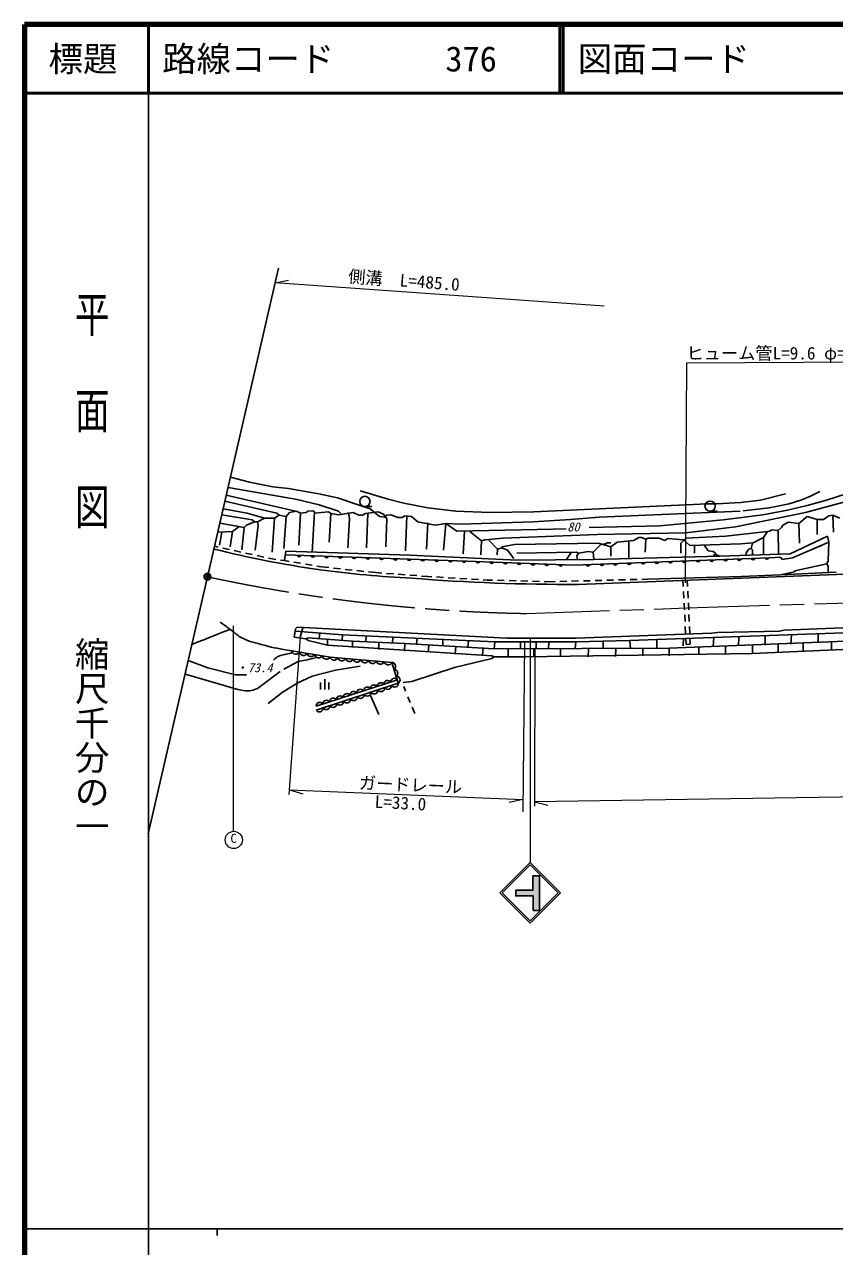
# Model space of a CAD drawing. Units: millimetres, scale not verified. Extents: x 40000 to 680000, y 20000 to 380000.
# Drawn here: x 40000 to 157676, y 202409 to 380000 of the extents above; entities that cross this region are included whole.
import ezdxf
from ezdxf.enums import TextEntityAlignment as Align

# ---------------------------------------------------------------- set-up
doc = ezdxf.new("R2010")
doc.units = ezdxf.units.MM
doc.header["$LTSCALE"] = 1000
doc.header["$PDMODE"] = 32
doc.header["$PDSIZE"] = 500
doc.linetypes.add('CHAIN', pattern=[18.5, 12, -1.5, 3.5, -1.5])
for name, color, linetype, lineweight in [('M-BGD', 7, 'Continuous', 25), ('M-BMK', 2, 'CHAIN', 13), ('M-BMK-SRVR', 3, 'Continuous', 25), ('M-STR-HTXT', 7, 'Continuous', 13), ('M-STR-STRC', 7, 'Continuous', 25), ('M-TTL', 2, 'Continuous', 140), ('M-TTL-BAND', 7, 'Continuous', 25), ('M-TTL-LINE', 7, 'Continuous', 50)]:
    doc.layers.add(name, color=color, linetype=linetype, lineweight=lineweight)
doc.layers.add('M-OTRS', color=6, linetype='Continuous')
doc.layers.add('M-TTL-TXT', color=7, linetype='Continuous')
doc.styles.add('@ＭＳ ゴシック', font='')
doc.styles.add('ＭＳ ゴシック', font='')
doc.styles.get('@ＭＳ ゴシック').set_extended_font_data('@MS Gothic')
doc.styles.get('ＭＳ ゴシック').set_extended_font_data('MS Gothic')

msp = doc.modelspace()

# ---------------------------------------------------------------- hatches: boundary and pattern name
at = {"layer": 'M-STR-STRC'}
msp.add_hatch(color=256, dxfattribs=at).paths.add_polyline_path([(113865, 256296), (113865, 254192), (111367, 254192), (111367, 253368), (113901, 253368), (113901, 251246), (114815, 251246), (114815, 256296)])

# ---------------------------------------------------------------- linework, layer by layer
at = {"layer": 'M-BGD'}
for p, q in [((69570, 312711), (79359, 311037)), ((69918, 314221), (72670, 313493)), ((72670, 313493), (76057, 312815)), ((76057, 312815), (78343, 312561)), ((78343, 312561), (82746, 311799)), ((69315, 311603), (79359, 309259)), ((79359, 311037), (82830, 310191)), ((82746, 311799), (85455, 311207)), ((85455, 311207), (88757, 310106)), ((88757, 312223), (92821, 311037)), ((92821, 311037), (95107, 310445)), ((144044, 310529), (146923, 310868)), ((146923, 310868), (150564, 311799)), ((152765, 310868), (151072, 310360)), ((154204, 311461), (152765, 310868)), ((153696, 310106), (156490, 310868)), ((155559, 312138), (154204, 311461)), ((156490, 310868), (159369, 311799)), ((68857, 309613), (72332, 309005)), ((69118, 310744), (76650, 309005)), ((78512, 309090), (78004, 308497)), ((79528, 309259), (78512, 309090)), ((80121, 309005), (79528, 309259)), ((80968, 309090), (80121, 309005)), ((81137, 309259), (80968, 309090)), ((81899, 309344), (81137, 309259)), ((81814, 303248), (82153, 309175)), ((82153, 309175), (81899, 309344)), ((82153, 309005), (84185, 309175)), ((82830, 310191), (85624, 309259)), ((84185, 309175), (84524, 308921)), ((85624, 309259), (85963, 308921)), ((85624, 308751), (87741, 309090)), ((87064, 309090), (87233, 308159)), ((87741, 309090), (88588, 308667)), ((88757, 310106), (90196, 309598)), ((89519, 308921), (91382, 309175)), ((90196, 309598), (91551, 308497)), ((91382, 309175), (92144, 308836)), ((95107, 310445), (98578, 309767)), ((98578, 309767), (102642, 309259)), ((102642, 309259), (107638, 309090)), ((107638, 309090), (113988, 309175)), ((113988, 309175), (139218, 310360)), ((123470, 308413), (143960, 309259)), ((139218, 310360), (140573, 310360)), ((139607, 309248), (140607, 309248)), ((140573, 310360), (144044, 310529)), ((143282, 306973), (153442, 309090)), ((148193, 309767), (144383, 309344)), ((147262, 308751), (150818, 309429)), ((151072, 310360), (148193, 309767)), ((150818, 309429), (153696, 310106)), ((153442, 309090), (159369, 310699)), ((68381, 307545), (71908, 306889)), ((68654, 308729), (73094, 307989)), ((73432, 307735), (72247, 307227)), ((72332, 309005), (74872, 308243)), ((73094, 307989), (73432, 307735)), ((73856, 307735), (73432, 307735)), ((74872, 308243), (73856, 307735)), ((73856, 307735), (73940, 307227)), ((74872, 308243), (76311, 308243)), ((76311, 308243), (75972, 303333)), ((76311, 308243), (76988, 308667)), ((76650, 309005), (76988, 308667)), ((76988, 308667), (78004, 308497)), ((78004, 308497), (77666, 303841)), ((80121, 309005), (79867, 304349)), ((84524, 308921), (84270, 304772)), ((84524, 308921), (85624, 308751)), ((87233, 308159), (86979, 303925)), ((88588, 308667), (89096, 308667)), ((89096, 308667), (89519, 308921)), ((89858, 308921), (89688, 303925)), ((91551, 308497), (92313, 308413)), ((92144, 308836), (92652, 308159)), ((92313, 308413), (92482, 308497)), ((92482, 308497), (92567, 308667)), ((92652, 308159), (92482, 304095)), ((92567, 308667), (93244, 308751)), ((93244, 308751), (94260, 308328)), ((94260, 308328), (94853, 308328)), ((94853, 308328), (95276, 308582)), ((95276, 308582), (96208, 308497)), ((95530, 308582), (95361, 303502)), ((96208, 308497), (97139, 307735)), ((97139, 307735), (97393, 307651)), ((97393, 307651), (99679, 307227)), ((98578, 307566), (98409, 303756)), ((99679, 307227), (101203, 307481)), ((100864, 303587), (101203, 307481)), ((101203, 307481), (103404, 307397)), ((101203, 307481), (102812, 306381)), ((103404, 307397), (113903, 307735)), ((113903, 307735), (119322, 308074)), ((119322, 308074), (123470, 308413)), ((132276, 307143), (141504, 307989)), ((141504, 307989), (147262, 308751)), ((150987, 307651), (150140, 307227)), ((152511, 307481), (150987, 307651)), ((152511, 307481), (153696, 308497)), ((152511, 307481), (152596, 304603)), ((153696, 308497), (155136, 308074)), ((155136, 308074), (156067, 308074)), ((155136, 308074), (155136, 305873)), ((156067, 308074), (156829, 308582)), ((156829, 308582), (157422, 308667)), ((157422, 308667), (157506, 306211)), ((157422, 308667), (158438, 308243)), ((70215, 306296), (68075, 306214)), ((68681, 306237), (68352, 304349)), ((70215, 306296), (69876, 304095)), ((71146, 306973), (70215, 306296)), ((71908, 306889), (71570, 303671)), ((72247, 307227), (71908, 306889)), ((73940, 307227), (73517, 303587)), ((102812, 306381), (116782, 306635)), ((103912, 306296), (103743, 303079)), ((104674, 306296), (106368, 304941)), ((109500, 305365), (123216, 305873)), ((116782, 306635), (118708, 306728)), ((122031, 306889), (132276, 307143)), ((123216, 305873), (136086, 306127)), ((136086, 306127), (143282, 306973)), ((141843, 305619), (136086, 305365)), ((147939, 306296), (141843, 305619)), ((147939, 306296), (147346, 305449)), ((148278, 306381), (147939, 306296)), ((148532, 306550), (148278, 306381)), ((149463, 306465), (148532, 306550)), ((149971, 306889), (149463, 306465)), ((149463, 306465), (149538, 303022)), ((150140, 307227), (149971, 306889)), ((151241, 303079), (156660, 305619)), ((156660, 305619), (156829, 304772)), ((67605, 304174), (68119, 304062)), ((68803, 303912), (69780, 303699)), ((106368, 304941), (106283, 302909)), ((106368, 304941), (106876, 305111)), ((106876, 305111), (109500, 305365)), ((107384, 305111), (108738, 303756)), ((108738, 303756), (108654, 302909)), ((108738, 303756), (109331, 303925)), ((111194, 304433), (109331, 304095)), ((109331, 304095), (109331, 303925)), ((109331, 303925), (110178, 303587)), ((123386, 304603), (111194, 304433)), ((123724, 304433), (122624, 303333)), ((125164, 304095), (123386, 304603)), ((124402, 304518), (123724, 304433)), ((124656, 304687), (124402, 304518)), ((125164, 304687), (124656, 304687)), ((126095, 304772), (125164, 304095)), ((125164, 304095), (125164, 302740)), ((128466, 305026), (126095, 304772)), ((127788, 304857), (127788, 302401)), ((129228, 305449), (128466, 305026)), ((129651, 305449), (129228, 305449)), ((130244, 305195), (129651, 305449)), ((130244, 305195), (130159, 303333)), ((130244, 305195), (130582, 305365)), ((130582, 305365), (132191, 305365)), ((132191, 305365), (133038, 305026)), ((133038, 305026), (133461, 305280)), ((133461, 305280), (135747, 305111)), ((136086, 305365), (135324, 304603)), ((135324, 304603), (135324, 303163)), ((135747, 305111), (136678, 304264)), ((136678, 304264), (144044, 304518)), ((137356, 304264), (137356, 303163)), ((138795, 304264), (139303, 303502)), ((145230, 304603), (144044, 304518)), ((145230, 303756), (144891, 303333)), ((145399, 304687), (145230, 304603)), ((145568, 303841), (145230, 303756)), ((145738, 304603), (145399, 304687)), ((145738, 304603), (145568, 303841)), ((145568, 303841), (145738, 303671)), ((147346, 305449), (145738, 304603)), ((147346, 305449), (147346, 302909)), ((156829, 304772), (151580, 302486)), ((155644, 304349), (155644, 304095)), ((156829, 304772), (156744, 302063)), ((70464, 303549), (71441, 303336)), ((72125, 303186), (73102, 302973)), ((73786, 302824), (74762, 302610)), ((75446, 302461), (75960, 302348)), ((75960, 302348), (76515, 302269)), ((77208, 302170), (77762, 302091)), ((77762, 302091), (77975, 303450)), ((77762, 302091), (78436, 301977)), ((110178, 303587), (111109, 302401)), ((120168, 303333), (111532, 303163)), ((118729, 302232), (119406, 303248)), ((120507, 303163), (120168, 303333)), ((120507, 303163), (120253, 302825)), ((120253, 302825), (120329, 302214)), ((121862, 303417), (120507, 303163)), ((122624, 303333), (121862, 303417)), ((122624, 303333), (122708, 302232)), ((139303, 303502), (140065, 303417)), ((140065, 303417), (140404, 303163)), ((140065, 302825), (140404, 302994)), ((140404, 303163), (140404, 302994)), ((140404, 302994), (140996, 302740)), ((140996, 302740), (151241, 303079)), ((144891, 303333), (144806, 302994)), ((145738, 303671), (145738, 302909)), ((149802, 302571), (148193, 302486)), ((150056, 302232), (149802, 302571)), ((151580, 302486), (150056, 302232)), ((156744, 302063), (156575, 301639)), ((79127, 301860), (80113, 301694)), ((80803, 301577), (81789, 301410)), ((82479, 301293), (83153, 301180)), ((83153, 301180), (84206, 301067)), ((84902, 300992), (85896, 300886)), ((86592, 300811), (87586, 300705)), ((88282, 300631), (89277, 300524)), ((89973, 300450), (91025, 300337)), ((91025, 300337), (91912, 300272)), ((92610, 300221), (93607, 300148)), ((120430, 298633), (167582, 300454)), ((151834, 300454), (149802, 300031)), ((151918, 300623), (151834, 300454)), ((156575, 301639), (151918, 300623)), ((156575, 301639), (156744, 301301)), ((156744, 301301), (156744, 300341)), ((94305, 300097), (95302, 300024)), ((96001, 299973), (96998, 299900)), ((97696, 299849), (98582, 299784)), ((98582, 299784), (99161, 299749)), ((99860, 299708), (100858, 299648)), ((101557, 299606), (102555, 299546)), ((103254, 299504), (104252, 299444)), ((104951, 299403), (105949, 299343)), ((106648, 299301), (107227, 299266)), ((107227, 299266), (108007, 299245)), ((108707, 299226), (109707, 299199)), ((110406, 299180), (111406, 299153)), ((112106, 299134), (113105, 299107)), ((113805, 299088), (114805, 299061)), ((115504, 299042), (116285, 299021)), ((116285, 299021), (117089, 299041)), ((117789, 299059), (118789, 299085)), ((119488, 299103), (120488, 299128)), ((121188, 299146), (122188, 299172)), ((122887, 299190), (123887, 299215)), ((124587, 299233), (125586, 299259)), ((126286, 299277), (127286, 299303)), ((127986, 299321), (128985, 299346)), ((129685, 299364), (130490, 299385)), ((135691, 298308), (135643, 299221)), ((136287, 299245), (136329, 298330)), ((135780, 296611), (135728, 297609)), ((136361, 297630), (136407, 296632)), ((135869, 294913), (135817, 295912)), ((136440, 295932), (136486, 294933)), ((135958, 293215), (135906, 294214)), ((136518, 294234), (136564, 293235)), ((79359, 292157), (79190, 290971)), ((79613, 292411), (79359, 292157)), ((86217, 291310), (79359, 291818)), ((110093, 290802), (79613, 292411)), ((80460, 292326), (80036, 290971)), ((82915, 291564), (82830, 290802)), ((86217, 291310), (86132, 290548)), ((108315, 290294), (86217, 291310)), ((139781, 291550), (120084, 290802)), ((189680, 292665), (131852, 290633)), ((136047, 291518), (135995, 292516)), ((136596, 292536), (136642, 291537)), ((140658, 291649), (139781, 291550)), ((149717, 291818), (140658, 291649)), ((150310, 291987), (149717, 291818)), ((158861, 292326), (150310, 291987)), ((151410, 291310), (151326, 289955)), ((155305, 291479), (155305, 290125)), ((79190, 290971), (80883, 290717)), ((81222, 290887), (80883, 290717)), ((80883, 290717), (81222, 290463)), ((87656, 290379), (81222, 290887)), ((81222, 290463), (84016, 289786)), ((84016, 290633), (84016, 289786)), ((84016, 289786), (107892, 288262)), ((95276, 290040), (87656, 290379)), ((87656, 290379), (87656, 289447)), ((89688, 291141), (89519, 290294)), ((91466, 290209), (91466, 289193)), ((93583, 290971), (93414, 290040)), ((95276, 290040), (95192, 288939)), ((108230, 289278), (95276, 290040)), ((97054, 290802), (96970, 289955)), ((98748, 289786), (98663, 288770)), ((100780, 290633), (100780, 289701)), ((102642, 289617), (102558, 288516)), ((104505, 290379), (104420, 289532)), ((108315, 290294), (108230, 289278)), ((120084, 290294), (108315, 290294)), ((120084, 290802), (110093, 290802)), ((112040, 290209), (112040, 289363)), ((114326, 290209), (114326, 289363)), ((116189, 290209), (116104, 289363)), ((120084, 290294), (119999, 289278)), ((127958, 290463), (120084, 290294)), ((124063, 290379), (124063, 289278)), ((131852, 290633), (127958, 290463)), ((127958, 290463), (128042, 289278)), ((131852, 290633), (131852, 289363)), ((178334, 291141), (133630, 289363)), ((135747, 290802), (135662, 289701)), ((136132, 289906), (136084, 290819)), ((136717, 289922), (136132, 289906)), ((136675, 290838), (136717, 289922)), ((137948, 289532), (137948, 288431)), ((140150, 290971), (140065, 289617)), ((141843, 289617), (141843, 288516)), ((143790, 290971), (143706, 289701)), ((145738, 289786), (145738, 288601)), ((147600, 291141), (147600, 289786)), ((149463, 289871), (149463, 288770)), ((153104, 290040), (153104, 288939)), ((157252, 290209), (157252, 289109)), ((102473, 286569), (107892, 287839)), ((106622, 289447), (106537, 288347)), ((107892, 288262), (108230, 288093)), ((107892, 287839), (108230, 288093)), ((133630, 289363), (108230, 289278)), ((108230, 288093), (112633, 288093)), ((110262, 289363), (110262, 288177)), ((112633, 288093), (145738, 288601)), ((114326, 289363), (113988, 289193)), ((113988, 289193), (113988, 288262)), ((113988, 288262), (114157, 288177)), ((117882, 289278), (117882, 288093)), ((121946, 289278), (121862, 288093)), ((125926, 289278), (125841, 288177)), ((129820, 289278), (129820, 288262)), ((133630, 289363), (133630, 288262)), ((145738, 288601), (161062, 289278)), ((63783, 287572), (66659, 286484)), ((66659, 286484), (70638, 285468)), ((77158, 285976), (73856, 283521)), ((79782, 287415), (77666, 286315)), ((81052, 287669), (79782, 287415)), ((85201, 286145), (81814, 285299)), ((88757, 286738), (85201, 286145)), ((96292, 284537), (102473, 286569)), ((63526, 285553), (63318, 285553)), ((70977, 283351), (63526, 285553)), ((70638, 285468), (72247, 285468)), ((79613, 284283), (77412, 282928)), ((81814, 285299), (79613, 284283)), ((94188, 284740), (82357, 280913)), ((83010, 283338), (83010, 284388)), ((83610, 283338), (83610, 284838)), ((84210, 283338), (84210, 284388)), ((95022, 284367), (96292, 284537)), ((72078, 283182), (70977, 283351)), ((72755, 283182), (72078, 283182)), ((73178, 283267), (72755, 283182)), ((73856, 283521), (73178, 283267)), ((77412, 282928), (75380, 281319)), ((90281, 282505), (91466, 279711)), ((95107, 283775), (95361, 283097)), ((95675, 282298), (96039, 281457)), ((96310, 280812), (96716, 279880))]:
    msp.add_line(p, q, dxfattribs=at)
at = {"layer": 'M-BGD', "lineweight": 13}
msp.add_line((70308, 292588), (70308, 262744), dxfattribs=at)
at = {"layer": 'M-BGD'}
for points in [[(77891, 302915), (104276, 302021), (119810, 301416), (148193, 302486)], [(77975, 303450), (95988, 302860), (111549, 302149), (122708, 302232), (140996, 302740)], [(130490, 299385), (144159, 299771), (149802, 300031), (157931, 300394)], [(78835, 288984), (84399, 288071), (93351, 287279)], [(82394, 280345), (94310, 284272), (93351, 287279)]]:
    msp.add_lwpolyline(points, dxfattribs=at)
msp.add_circle((139606, 309998), 750, dxfattribs=at)
at = {"layer": 'M-BGD', "lineweight": 13}
msp.add_circle((70407, 261499), 1249, dxfattribs=at)
at = {"layer": 'M-BGD'}
for centre, radius, start, end in [((103689, 448248), 148939, 255.94237, 261.99031), ((79892, 302903), 256, 190.74048, 345.37971), ((81891, 302836), 256, 190.74048, 345.37971), ((83890, 302768), 256, 190.74048, 345.37971), ((85888, 302700), 256, 190.74048, 345.37971), ((87887, 302633), 256, 190.74048, 345.37971), ((89886, 302565), 256, 190.74048, 345.37971), ((91885, 302497), 256, 190.74048, 345.37971), ((93884, 302429), 256, 190.74048, 345.37971), ((95883, 302362), 256, 190.74048, 345.37971), ((97882, 302294), 256, 190.74048, 345.37971), ((99880, 302226), 256, 190.74048, 345.37971), ((101879, 302159), 256, 190.74048, 345.37971), ((103878, 302091), 256, 190.74048, 345.37971), ((105877, 302015), 256, 190.44795, 345.08718), ((133852, 302001), 256, 194.84016, 349.4794), ((135851, 302077), 256, 194.84016, 349.4794), ((137849, 302152), 256, 194.84016, 349.4794), ((139848, 302228), 256, 194.84016, 349.4794), ((141846, 302303), 256, 194.84016, 349.4794), ((143845, 302378), 256, 194.84016, 349.4794), ((145844, 302454), 256, 194.84016, 349.4794), ((147842, 302529), 256, 194.84016, 349.4794), ((103498, 452170), 152798, 262.26615, 267.27452), ((107875, 301937), 256, 190.44795, 345.08718), ((109874, 301859), 256, 190.44795, 345.08718), ((111872, 301781), 256, 190.44795, 345.08718), ((113871, 301703), 256, 190.44795, 345.08718), ((115869, 301626), 256, 190.44795, 345.08718), ((117868, 301548), 256, 190.44795, 345.08718), ((121861, 301549), 256, 194.84016, 349.4794), ((123859, 301625), 256, 194.84016, 349.4794), ((125858, 301700), 256, 194.84016, 349.4794), ((127856, 301775), 256, 194.84016, 349.4794), ((129855, 301851), 256, 194.84016, 349.4794), ((131853, 301926), 256, 194.84016, 349.4794), ((118994, 582112), 283483, 265.39453, 270.29007), ((79423, 289087), 597, 189.98234, 331.38624), ((80536, 288905), 597, 189.98234, 331.38624), ((81649, 288722), 597, 189.98234, 331.38624), ((82762, 288539), 597, 189.98234, 331.38624), ((83875, 288357), 597, 189.98234, 331.38624), ((84976, 288215), 594, 194.03161, 335.86409), ((86095, 288116), 594, 194.03161, 335.86409), ((87214, 288017), 594, 194.03161, 335.86409), ((88333, 287918), 594, 194.03161, 335.86409), ((89452, 287819), 594, 194.03161, 335.86409), ((90571, 287720), 594, 194.03161, 335.86409), ((91690, 287621), 594, 194.03161, 335.86409), ((92808, 287522), 594, 194.03161, 335.86409), ((93372, 286734), 546, 303.20797, 92.18427), ((93691, 285731), 546, 303.20797, 92.18427), ((91764, 283814), 536, 32.58325, 183.26353), ((92750, 284133), 536, 32.58325, 183.26353), ((93736, 284452), 536, 32.58325, 183.26353), ((93770, 284243), 542, 213.39886, 3.07955), ((94011, 284729), 546, 303.20797, 92.18427), ((85849, 281901), 536, 32.58325, 183.26353), ((86835, 282219), 536, 32.58325, 183.26353), ((87821, 282538), 536, 32.58325, 183.26353), ((88807, 282857), 536, 32.58325, 183.26353), ((88804, 282607), 542, 213.39886, 3.07955), ((89793, 283176), 536, 32.58325, 183.26353), ((89797, 282934), 542, 213.39886, 3.07955), ((90779, 283495), 536, 32.58325, 183.26353), ((90790, 283261), 542, 213.39886, 3.07955), ((91783, 283588), 542, 213.39886, 3.07955), ((92776, 283916), 542, 213.39886, 3.07955), ((82891, 280944), 536, 32.58325, 183.26353), ((82846, 280643), 542, 213.39886, 3.07955), ((83877, 281263), 536, 32.58325, 183.26353), ((83839, 280970), 542, 213.39886, 3.07955), ((84863, 281582), 536, 32.58325, 183.26353), ((84832, 281298), 542, 213.39886, 3.07955), ((85825, 281625), 542, 213.39886, 3.07955), ((86818, 281952), 542, 213.39886, 3.07955), ((87811, 282279), 542, 213.39886, 3.07955)]:
    msp.add_arc(centre, radius, start, end, dxfattribs=at)
for points, knots in [([(78835, 288984), (76938, 289291), (76366, 289369), (74826, 289791), (73541, 290143), (72777, 290260), (71587, 290858), (70994, 291156), (70743, 291457), (70205, 291845), (69507, 292349), (69288, 292512), (68427, 293149)], [0, 0, 0, 0, 1, 1, 1, 2, 2, 2, 3, 3, 3, 4, 4, 4, 4]), ([(76186, 287599), (76485, 287903), (76611, 288043), (76958, 288207), (77262, 288351), (77463, 288347), (77789, 288430), (78199, 288533), (78333, 288562), (78842, 288675)], [0, 0, 0, 0, 1, 1, 1, 2, 2, 2, 3, 3, 3, 3])]:
    msp.add_open_spline(points, degree=3, knots=knots, dxfattribs=at)
for points in [[(69849, 292082), (67067, 290992), (67026, 290977), (64323, 289918)], [(81052, 287669), (81662, 287810), (81662, 287810), (82271, 287950)]]:
    msp.add_open_spline(points, degree=3, dxfattribs=at)
at = {"layer": 'M-BMK'}
msp.add_lwpolyline([(112994, 294407), (136255, 295205), (165857, 296159)], dxfattribs=at)
msp.add_arc((117157, 534935), 240564, 257.86475, 269.0084, dxfattribs=at)
at = {"layer": 'M-BMK-SRVR'}
for p, q in [((66586, 299747), (76904, 344565)), ((57984, 262382), (66586, 299747))]:
    msp.add_line(p, q, dxfattribs=at)
msp.add_circle((66586, 299747), 500, dxfattribs=at)
msp.add_point((66586, 299747), dxfattribs=at)
at = {"layer": 'M-OTRS'}
msp.add_point((66586, 299747), dxfattribs=at)
at = {"layer": 'M-STR-HTXT'}
for p, q in [((76396, 342449), (78359, 342829)), ((124232, 339062), (76396, 342449)), ((136170, 330765), (135978, 298844)), ((165550, 330934), (136170, 330765)), ((80036, 290971), (78428, 268111)), ((112633, 290209), (112379, 265571)), ((114157, 289278), (114072, 266418)), ((322268, 270143), (114075, 267054)), ((78512, 268789), (112379, 267349)), ((78512, 268789), (80420, 268189)), ((112379, 267349), (110427, 266914)), ((114075, 267054), (116014, 266565))]:
    msp.add_line(p, q, dxfattribs=at)
at = {"layer": 'M-STR-STRC'}
for p, q in [((89449, 309931), (90449, 309931)), ((109052, 253824), (113464, 258236)), ((109391, 253824), (113464, 257897)), ((113464, 258236), (117876, 253824)), ((113464, 257897), (117537, 253824)), ((113464, 249412), (109052, 253824)), ((113464, 249751), (109391, 253824)), ((117876, 253824), (113464, 249412)), ((117537, 253824), (113464, 249751))]:
    msp.add_line(p, q, dxfattribs=at)
at = {"layer": 'M-STR-STRC', "lineweight": 13}
msp.add_line((113464, 290802), (113464, 258236), dxfattribs=at)
at = {"layer": 'M-STR-STRC'}
msp.add_lwpolyline([(113865, 256296), (113865, 254192), (111367, 254192), (111367, 253368), (113901, 253368), (113901, 251246), (114815, 251246), (114815, 256296)], close=True, dxfattribs=at)
msp.add_circle((89448, 310681), 750, dxfattribs=at)
at = {"layer": 'M-TTL'}
for p, q in [((40000, 380000), (40000, 20000)), ((680000, 380000), (40000, 380000))]:
    msp.add_line(p, q, dxfattribs=at)
at = {"layer": 'M-TTL-BAND'}
for p, q in [((58000, 370000), (58000, 20000)), ((40000, 205000), (579000, 205000)), ((68000, 205000), (68000, 204000))]:
    msp.add_line(p, q, dxfattribs=at)
at = {"layer": 'M-TTL-LINE'}
for p, q in [((58000, 380000), (58000, 370000)), ((117750, 380000), (117750, 370000)), ((118250, 380000), (118250, 370000)), ((40000, 370000), (680000, 370000))]:
    msp.add_line(p, q, dxfattribs=at)

# ---------------------------------------------------------------- texts
at = {"layer": 'M-BGD', "style": 'ＭＳ ゴシック', "oblique": 15}
for s, p in [('80', (118859, 305927)), ('・73.4', (70638, 285468))]:
    msp.add_text(s, height=1320, dxfattribs=at).set_placement(p, align=Align.BOTTOM_LEFT)
at = {"layer": 'M-BGD', "style": 'ＭＳ ゴシック'}
msp.add_text('C', height=1320, dxfattribs=at).set_placement((69926, 260671), align=Align.BOTTOM_LEFT)
at = {"layer": 'M-STR-HTXT', "style": 'ＭＳ ゴシック'}
for s, rotation, p in [('側溝\u3000L=485.0', 355.647, (86931, 341965)), ('ガードレール', 357.559, (88522, 268363)), ('L=33.0', 356.695, (90807, 265637))]:
    msp.add_text(s, height=1833, rotation=rotation, dxfattribs=at).set_placement(p, align=Align.BOTTOM_LEFT)
msp.add_text('ヒューム管L=9.6 φ=600', height=1833, dxfattribs=at).set_placement((136170, 330765), align=Align.BOTTOM_LEFT)
at = {"layer": 'M-TTL-BAND', "style": '@ＭＳ ゴシック', "width": 1.4}
msp.add_text('平  面  図', height=3666, rotation=270, dxfattribs=at).set_placement((49777, 306475), align=Align.MIDDLE_RIGHT)
at = {"layer": 'M-TTL-BAND', "style": '@ＭＳ ゴシック'}
msp.add_text('縮尺千分の一', height=3666, rotation=270, dxfattribs=at).set_placement((49777, 261030), align=Align.MIDDLE_RIGHT)
at = {"layer": 'M-TTL-TXT', "style": 'ＭＳ ゴシック'}
msp.add_text('標題', height=3666, dxfattribs=at).set_placement((48500, 375000), align=Align.MIDDLE_CENTER)
for s, p in [('路線コード', (60000, 375000)), ('376', (101142, 375000)), ('図面コード', (120380, 375000))]:
    msp.add_text(s, height=3666, dxfattribs=at).set_placement(p, align=Align.MIDDLE_LEFT)

doc.saveas('drawing.dxf')
